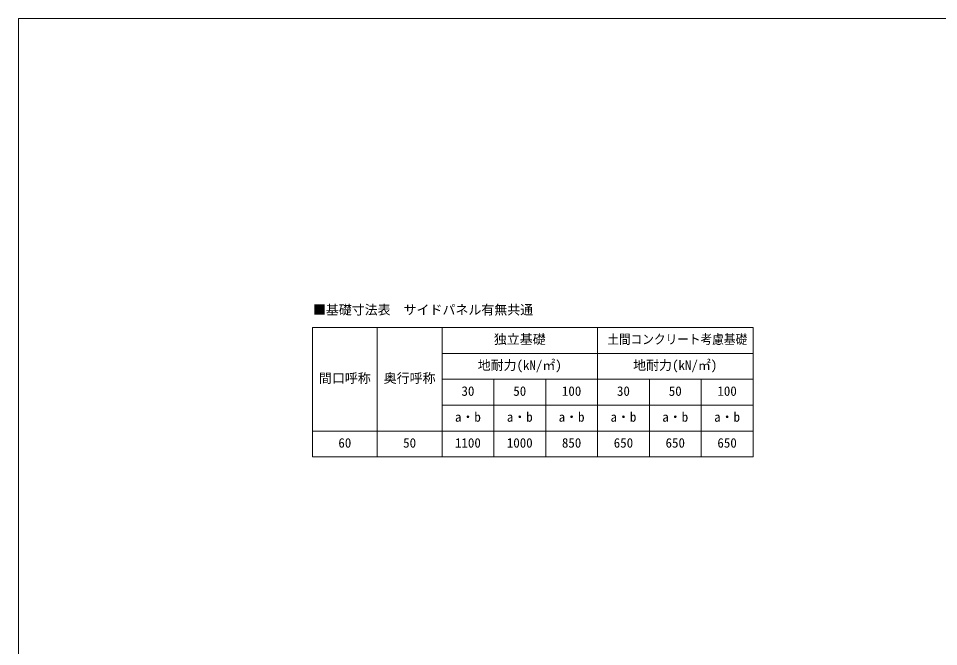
# Model space of a CAD drawing. Units: millimetres at full size, sheet at 1:40; details may follow other scales. Extents: x -11243 to 11243, y -7760 to 7760.
# Drawn here: x -11243 to 119, y 0 to 7760 of the extents above; entities that cross this region are included whole.
import ezdxf
from ezdxf.enums import TextEntityAlignment as Align

# ---------------------------------------------------------------- set-up
doc = ezdxf.new("R2010")
doc.units = ezdxf.units.MM
doc.header["$LTSCALE"] = 40
doc.layers.add('0-E_DET2', color=7, linetype='Continuous', lineweight=18)
doc.layers.add('F-0_240', color=7, linetype='Continuous', lineweight=9)
doc.styles.add('ＭＳ ゴシック', font='')
doc.styles.get('ＭＳ ゴシック').set_extended_font_data('MS Gothic')

msp = doc.modelspace()

# ---------------------------------------------------------------- linework, layer by layer
at = {"layer": '0-E_DET2'}
for p, q in [((-7611.98, 3942.6), (-7611.98, 2342.6)), ((-7611.98, 3942.6), (-2171.98, 3942.6)), ((-6811.98, 3942.6), (-6811.98, 2342.6)), ((-6011.98, 3942.6), (-6011.98, 2342.6)), ((-4091.98, 3942.6), (-4091.98, 2342.6)), ((-2171.98, 3942.6), (-2171.98, 2342.6)), ((-6011.98, 3622.6), (-2171.98, 3622.6)), ((-6011.98, 3302.6), (-2171.98, 3302.6)), ((-5371.98, 3302.6), (-5371.98, 2342.6)), ((-4731.98, 3302.6), (-4731.98, 2342.6)), ((-3451.98, 3302.6), (-3451.98, 2342.6)), ((-2811.98, 3302.6), (-2811.98, 2342.6)), ((-6011.98, 2982.6), (-2171.98, 2982.6)), ((-7611.98, 2662.6), (-2171.98, 2662.6)), ((-7611.98, 2342.6), (-2171.98, 2342.6))]:
    msp.add_line(p, q, dxfattribs=at)
at = {"layer": 'F-0_240', "color": 5}
for q in [(-11242.74, -7760), (10677.26, 7760)]:
    msp.add_line((-11242.74, 7760), q, dxfattribs=at)

# ---------------------------------------------------------------- texts
at = {"layer": '0-E_DET2', "style": 'ＭＳ ゴシック'}
for s, p in [('■基礎寸法表\u3000サイドパネル有無共通', (-7606.7, 4067)), ('独立基礎', (-5371.98, 3702.6)), ('地耐力(kN/㎡)', (-5571.98, 3382.6)), ('地耐力(kN/㎡)', (-3651.98, 3382.6)), ('間口呼称', (-7531.98, 3222.6)), ('奥行呼称', (-6731.98, 3222.6)), ('30', (-5771.98, 3062.6)), ('50', (-5131.98, 3062.6)), ('100', (-4531.98, 3062.6)), ('30', (-3851.98, 3062.6)), ('50', (-3211.98, 3062.6)), ('100', (-2611.98, 3062.6)), ('a・b', (-5851.98, 2742.6)), ('a・b', (-5211.98, 2742.6)), ('a・b', (-4571.98, 2742.6)), ('a・b', (-3931.98, 2742.6)), ('a・b', (-3291.98, 2742.6)), ('a・b', (-2651.98, 2742.6)), ('60', (-7291.98, 2422.6)), ('50', (-6491.98, 2422.6)), ('1100', (-5851.98, 2422.6)), ('1000', (-5211.98, 2422.6)), ('850', (-4531.98, 2422.6)), ('650', (-3891.98, 2422.6)), ('650', (-3251.98, 2422.6)), ('650', (-2611.98, 2422.6))]:
    msp.add_text(s, height=117.3, dxfattribs=at).set_placement(p, align=Align.BOTTOM_LEFT)
at = {"layer": '0-E_DET2', "style": 'ＭＳ ゴシック', "width": 0.9}
msp.add_text('土間コンクリート考慮基礎', height=117.3, dxfattribs=at).set_placement((-3971.98, 3702.6), align=Align.BOTTOM_LEFT)

doc.saveas('drawing.dxf')
